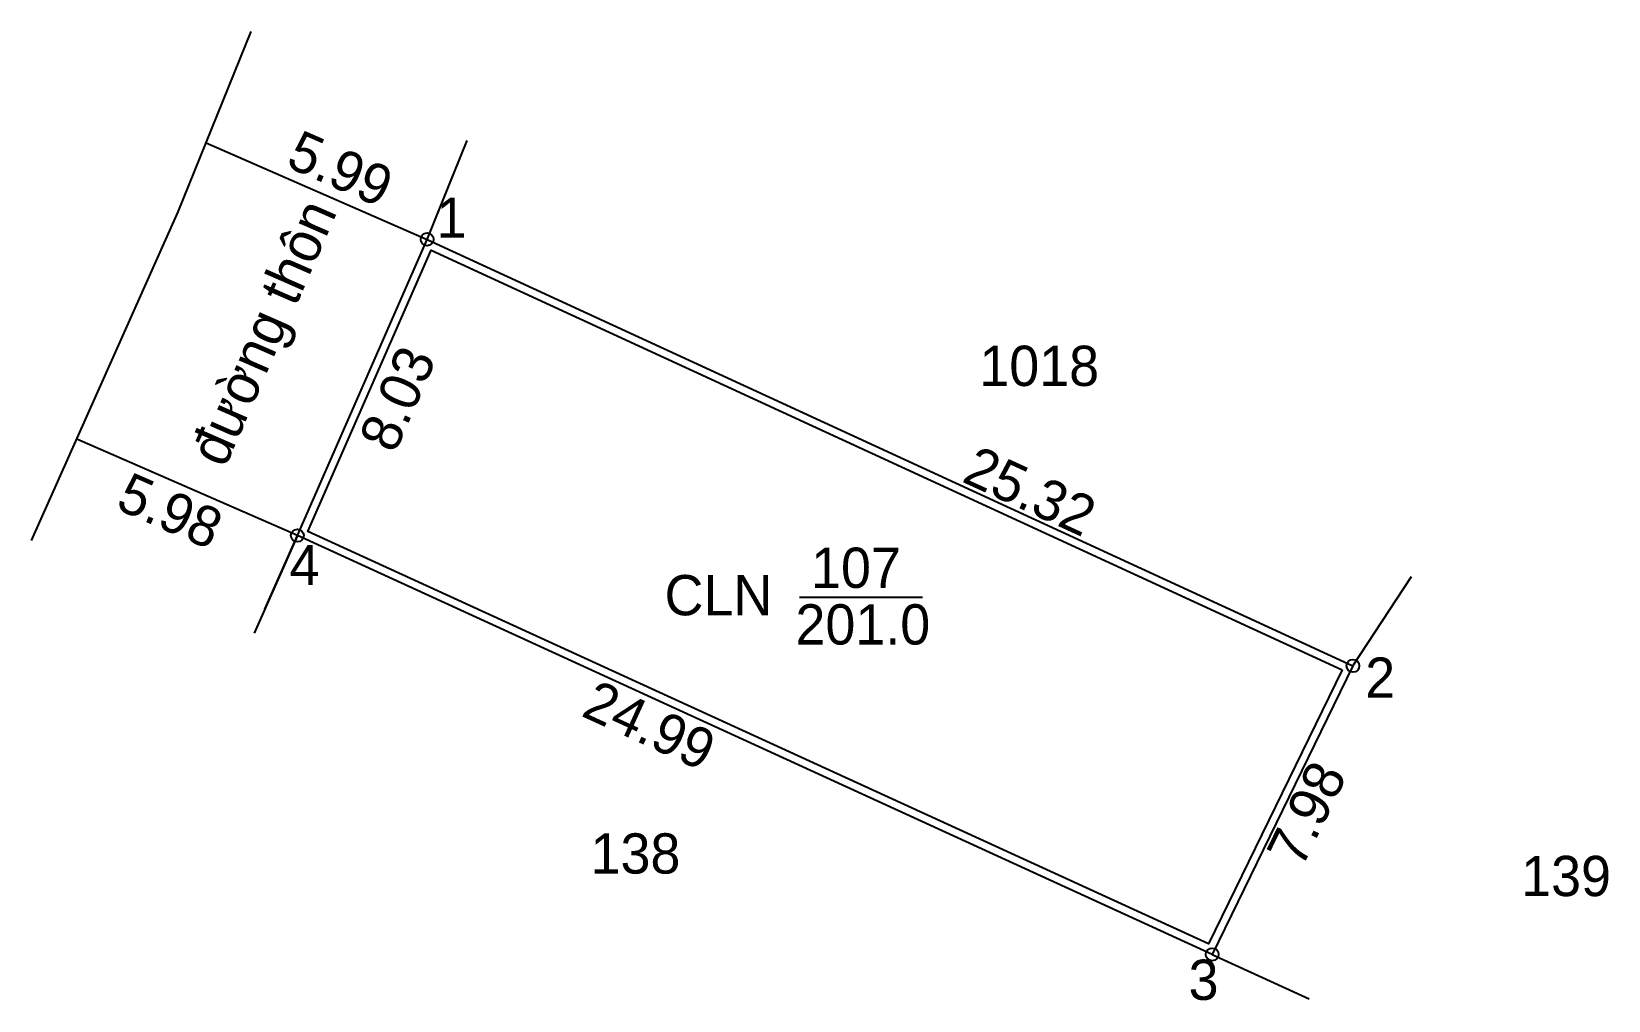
# Model space of a CAD drawing. Extents: x 547604.6 to 547643.7, y 1837522.9 to 1837547.
import ezdxf

# ---------------------------------------------------------------- set-up
doc = ezdxf.new("R2010")
doc.units = 0
for name, color, linetype in [('CanhThua', 7, 'Continuous'), ('ChieuDaiCanhThua', 7, 'Continuous'), ('Level 1', 7, 'Continuous'), ('Level 2', 7, 'Continuous'), ('Level 23', 7, 'Continuous'), ('MocDinhThua', 7, 'Continuous'), ('NhanDiaChinhThua', 7, 'Continuous'), ('RauThua', 7, 'Continuous'), ('SoHieuDinhThua', 7, 'Continuous'), ('TenChuLanCan', 7, 'Continuous')]:
    doc.layers.add(name, color=color, linetype=linetype)

msp = doc.modelspace()

# ---------------------------------------------------------------- linework, layer by layer
at = {"layer": 'CanhThua'}
for p, q in [((547611.179, 1837534.436), (547614.4, 1837541.795)), ((547611.179, 1837534.436), (547614.4, 1837541.795)), ((547614.4, 1837541.795), (547637.392, 1837531.201)), ((547633.897, 1837524.031), (547611.179, 1837534.436)), ((547637.392, 1837531.201), (547633.897, 1837524.031))]:
    msp.add_line(p, q, dxfattribs=at)
at = {"layer": 'ChieuDaiCanhThua'}
for p, q in [((547608.914, 1837544.196), (547614.4, 1837541.795)), ((547605.704, 1837536.843), (547611.183, 1837534.445))]:
    msp.add_line(p, q, dxfattribs=at)
at = {"layer": 'Level 1'}
msp.add_lwpolyline([(547604.577, 1837534.315), (547608.22, 1837542.48), (547610.031, 1837546.958)], dxfattribs=at)
at = {"layer": 'Level 2'}
msp.add_lwpolyline([(547637.123, 1837531.105), (547633.803, 1837524.294), (547611.441, 1837534.536), (547614.501, 1837541.528)], close=True, dxfattribs=at)
at = {"layer": 'Level 23'}
for p, q in [((547614.4, 1837541.795), (547615.15, 1837543.641)), ((547610.368, 1837532.608), (547611.179, 1837534.436))]:
    msp.add_line(p, q, dxfattribs=at)
at = {"layer": 'MocDinhThua'}
for centre in [(547614.4, 1837541.795), (547611.179, 1837534.436), (547637.392, 1837531.201), (547633.897, 1837524.031)]:
    msp.add_circle(centre, 0.159, dxfattribs=at)
at = {"layer": 'NhanDiaChinhThua'}
msp.add_line((547623.647, 1837532.91), (547626.706, 1837532.91), dxfattribs=at)
at = {"layer": 'RauThua'}
for p, q in [((547614.4, 1837541.795), (547615.399, 1837544.252)), ((547611.179, 1837534.436), (547610.104, 1837532.012)), ((547637.392, 1837531.201), (547638.848, 1837533.418)), ((547633.897, 1837524.031), (547636.308, 1837522.927))]:
    msp.add_line(p, q, dxfattribs=at)

# ---------------------------------------------------------------- texts
at = {"layer": 'ChieuDaiCanhThua'}
for s, rotation, p in [('5.99', 336.3612, (547610.859, 1837543.618)), ('8.03', 66.3612, (547613.597, 1837536.448)), ('25.32', 335.2612, (547627.648, 1837535.789)), ('5.98', 336.3612, (547606.63, 1837535.118)), ('24.99', 335.3919, (547618.195, 1837529.968)), ('7.98', 64.0132, (547636.119, 1837526.147))]:
    msp.add_text(s, height=1, rotation=rotation, dxfattribs=at).set_placement(p)
at = {"layer": 'Level 1'}
msp.add_text('đường thôn', height=1, rotation=66.3612, dxfattribs=at).set_placement((547609.379, 1837536.092))
at = {"layer": 'NhanDiaChinhThua'}
for s, p in [('107', (547623.935, 1837533.137)), ('CLN', (547620.297, 1837532.456)), ('201.0', (547623.548, 1837531.73))]:
    msp.add_text(s, height=1, dxfattribs=at).set_placement(p)
at = {"layer": 'SoHieuDinhThua'}
for s, p in [('1', (547614.634, 1837541.834)), ('4', (547610.984, 1837533.205)), ('2', (547637.697, 1837530.408)), ('3', (547633.311, 1837522.901))]:
    msp.add_text(s, height=1, dxfattribs=at).set_placement(p)
at = {"layer": 'TenChuLanCan'}
for s, p in [('1018', (547628.114, 1837538.153)), ('138', (547618.459, 1837526.039)), ('139', (547641.57, 1837525.48))]:
    msp.add_text(s, height=1, dxfattribs=at).set_placement(p)

doc.saveas('drawing.dxf')
